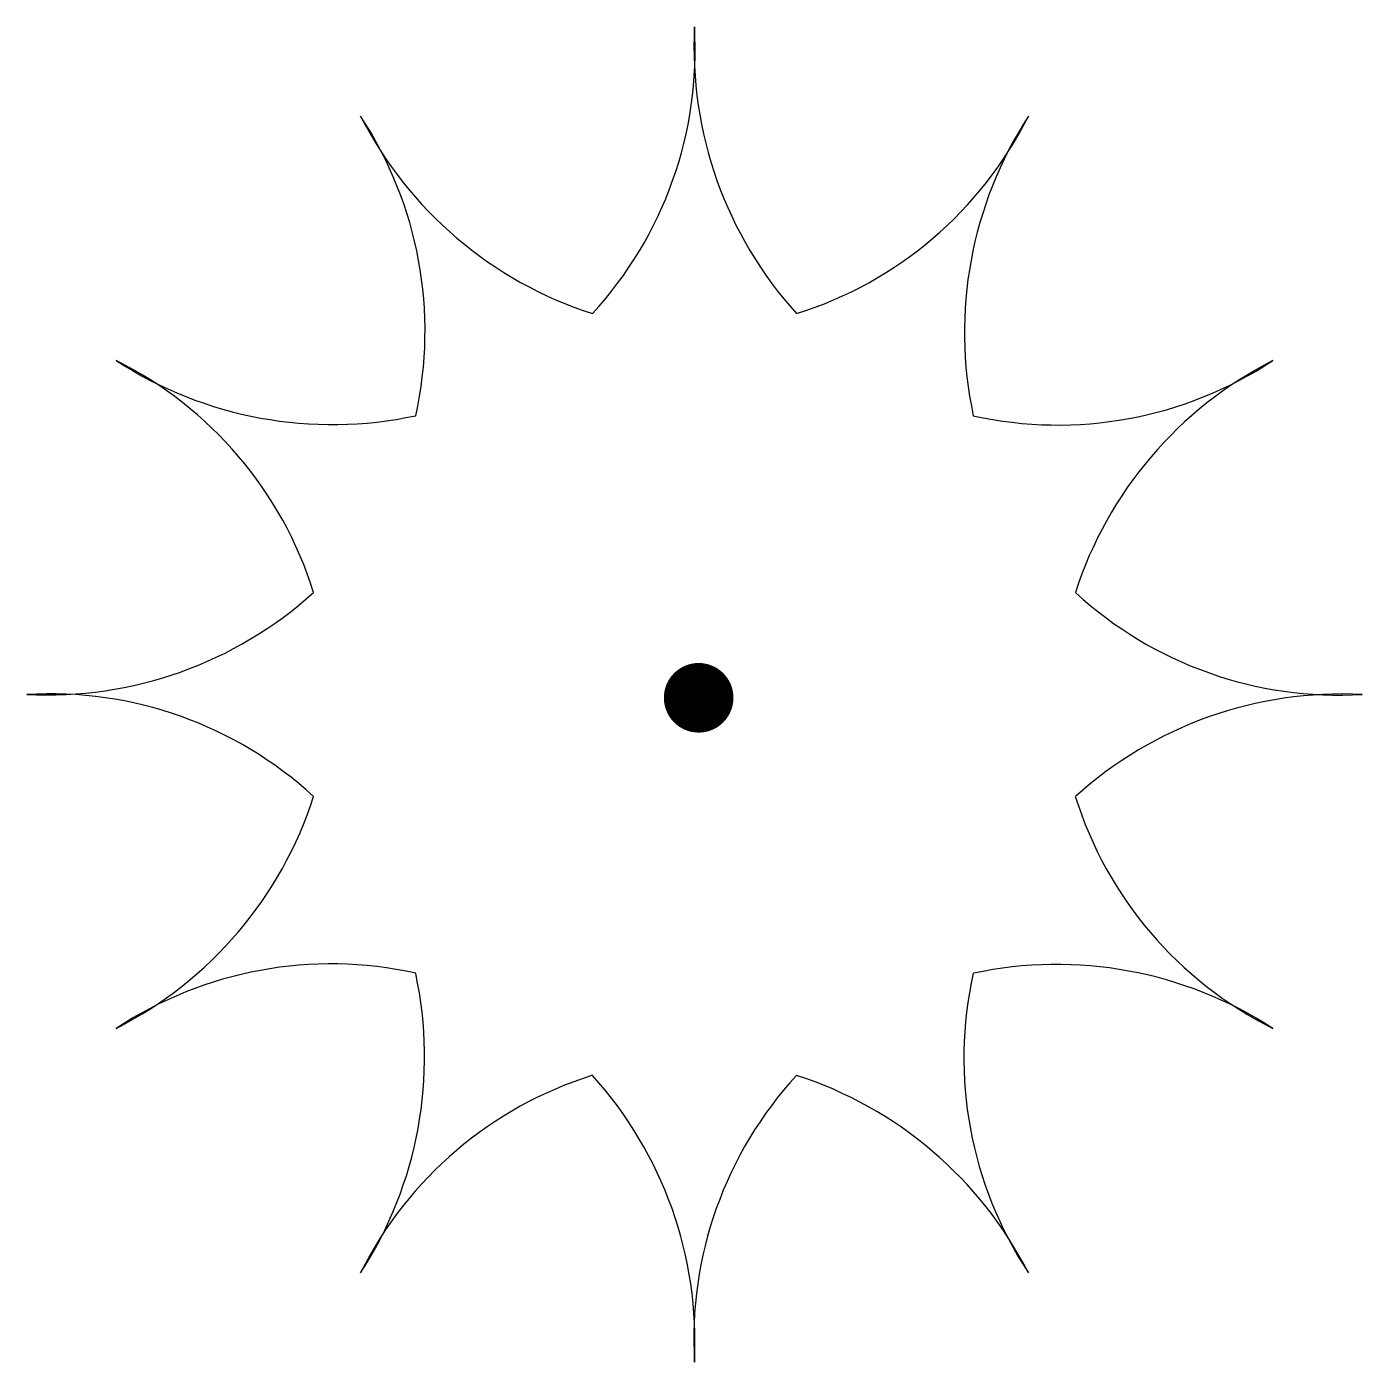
# Model space of a CAD drawing. Extents: x -1 to 0.99, y -0.99 to 1.
import ezdxf

# ---------------------------------------------------------------- set-up
doc = ezdxf.new("R2010")
doc.units = 0
doc.header["$LTSCALE"] = 0.01
doc.header["$MEASUREMENT"] = 0
doc.layers.get('0').update_dxf_attribs({"lineweight": 20})

msp = doc.modelspace()

# ---------------------------------------------------------------- linework, layer by layer
at = {"color": 0, "linetype": 'ByBlock', "lineweight": -2, "const_width": 0.0521}
msp.add_lwpolyline([(-0.026, 0, 1), (0.026, 0, 1)], format="xyb", close=True, dxfattribs=at)
at = {"color": 0, "linetype": 'ByBlock', "lineweight": -2}
for centre, radius, start, end in [((-0.588, 0.9686), 0.5828, 317.427, 3.4162), ((0.5866, 0.9725), 0.5936, 177.0278, 222.129), ((-0.9919, 0.5486), 0.5828, 347.427, 33.4162), ((0.0234, 1.1393), 0.5936, 207.0278, 252.129), ((-0.0282, 1.1304), 0.5828, 287.427, 333.4162), ((0.991, 0.5465), 0.5936, 147.0278, 192.129), ((-1.1317, -0.017), 0.5828, 17.427, 63.4162), ((-0.5478, 1.0021), 0.5936, 237.0278, 282.129), ((0.5375, 0.9906), 0.5828, 257.427, 303.4162), ((1.1282, -0.0247), 0.5936, 117.0278, 162.129), ((-0.9738, 0.5978), 0.5936, 267.0278, 312.129), ((0.9575, 0.5867), 0.5828, 227.427, 273.4162), ((-0.9699, -0.5768), 0.5828, 47.427, 93.4162), ((0.9614, -0.5879), 0.5936, 87.0278, 132.129), ((-1.1406, 0.0345), 0.5936, 297.0278, 342.129), ((1.1192, 0.0269), 0.5828, 197.427, 243.4162), ((-0.5499, -0.9807), 0.5828, 77.427, 123.4162), ((0.5354, -0.9923), 0.5936, 57.0278, 102.129), ((-1.0034, -0.5367), 0.5936, 327.0278, 12.129), ((0.9794, -0.5388), 0.5828, 167.427, 213.4162), ((0.0157, -1.1205), 0.5828, 107.427, 153.4162), ((-0.5991, -0.9627), 0.5936, 357.0278, 42.129), ((0.5755, -0.9588), 0.5828, 137.427, 183.4162), ((-0.0358, -1.1295), 0.5936, 27.0278, 72.129)]:
    msp.add_arc(centre, radius, start, end, dxfattribs=at)

doc.saveas('drawing.dxf')
